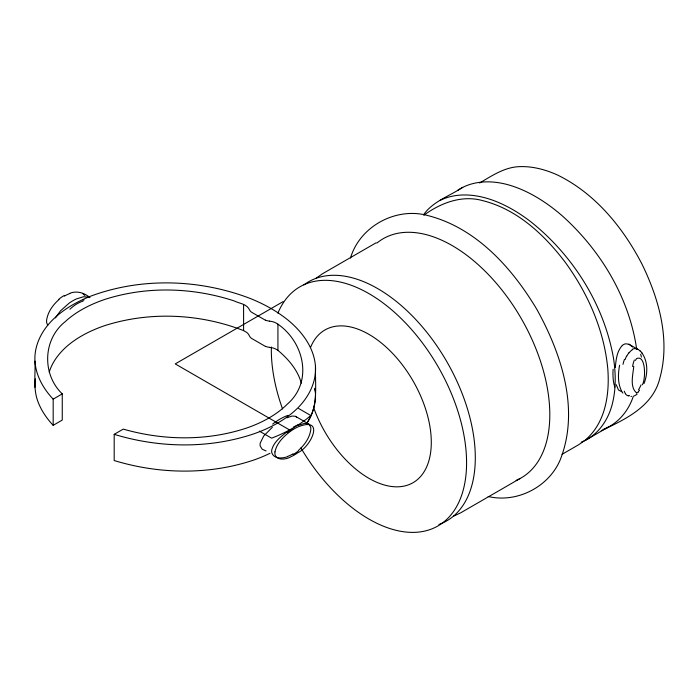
<?xml version="1.0" encoding="UTF-8"?>
<svg xmlns="http://www.w3.org/2000/svg" width="699" height="699" viewBox="0 0 699 699"><rect width="100%" height="100%" fill="white"/><g stroke="black" fill="none" stroke-linecap="round" stroke-linejoin="round"><path stroke-width="1.05" d="M265.463 320.142A13.176 7.602 0 0 1 264.641 319.775L251.623 312.252A11.062 6.387 0 0 1 251.055 311.798A12.241 7.069 0 0 1 249.805 310.382L249.08 309.115A42.036 24.273 0 0 0 248.591 308.268C245.428 303.698 238.831 303.331 234.322 300.972C192.837 287.35 146.877 285.961 105.138 299.321A115.073 66.44 0 0 0 65.077 321.776C42.849 339.443 41.87 374.393 62.255 393.869L62.255 420.064L53.176 425.333C46.466 418.168 40.857 409.885 37.571 400.597C33.106 387.901 35.579 374.262 34.95 361.13C34.015 344.825 42.377 329.421 54.041 318.526A127.157 73.412 0 0 1 91.447 295.878C142.308 277.188 200.019 279.181 250.391 298.534A154.593 89.254 0 0 1 287.822 319.967C301.977 331.509 314.043 347.482 315.467 366.25C314.978 385.367 318.858 406.914 306.564 423.463M34.95 387.316L35.361 378.806M315.467 366.25C316.603 383.978 306.844 400.457 293.746 411.702A127.166 73.412 0 0 1 254.663 433.555C209.56 448.968 159.582 448.155 114.19 434.341L114.19 460.536C159.582 474.35 209.56 475.163 254.663 459.741A127.279 73.482 0 0 0 270.032 453.293M615.286 367.569C616.046 359.959 616.754 351.344 622.285 345.516M633.748 366.302C633.067 374.507 629.467 386.923 636.553 392.882M644.059 383.445C647.947 373.554 648.113 361.322 641.603 352.497M49.236 372.148C52.006 362.746 58.052 354.655 65.086 347.971A115.073 66.44 0 0 1 105.138 325.507C150.014 311.265 199.809 313.598 243.593 330.618C245.366 331.71 247.542 332.532 248.591 334.454A42.036 24.273 0 0 1 249.08 335.302L249.805 336.569A12.241 7.069 0 0 0 251.055 337.993A11.062 6.387 0 0 0 251.623 338.438L264.641 345.97A13.176 7.602 0 0 0 265.463 346.337M642.32 384.808C645.841 379.662 645.998 354.227 636.562 358.604A7.313 4.744 -67.5 0 0 635.478 360.387M350.496 258.045C359.828 226.214 396.132 206.729 427.928 215.58C476.325 227.961 512.114 267.97 536.867 309.412C561.655 354.113 580.039 410.304 560.065 460.204C548.488 487.186 516.771 503.289 488.164 496.5M625.203 359.461L625.553 358.561M633.39 396.053C628.75 410.523 618.318 423.472 603.936 429.072M307.324 422.432C313.493 412.532 316.874 400.544 314.978 388.897M55.439 317.905L60.498 310.837L69.271 303.051A47.497 27.418 -60 0 1 76.401 298.945L83.557 296.726L89.227 297.25M423.55 214.759C432.969 201.303 449.579 196.096 462.738 187.323M585.911 439.514C605.71 422.222 609.685 393.79 607.807 368.95C604.198 330.208 587.938 293.414 565.159 262.177C544.364 234.777 517.269 209.412 483.105 200.744C462.196 194.68 440.842 202.859 423.944 215.161M59.022 299.539C53.01 304.755 48.004 311.745 46.676 319.731A9.209 4.203 -68.7 0 0 46.676 322.763L47.733 325.262M298.359 450.462C304.371 445.237 309.377 438.256 310.706 430.269A9.209 4.185 -68.8 0 0 310.697 427.255L308.984 424.118L295.345 416.255L292.016 416.054L286.887 417.81M272.357 427.272L263.733 435.975L260.238 443.026A9.227 6.195 -50.1 0 0 260.238 446.049L262.212 449.247L266.066 450.942M637.051 394.332L634.299 395.922M287.586 431.501C281.208 436.29 274.043 441.663 271.797 449.702A9.209 6.23 -49.4 0 0 271.806 452.725C273.842 459.191 282.466 458.518 287.586 456.683M316.149 278.185L322.589 273.702L376.123 242.789M585.203 440.195L578.763 444.678L562.022 454.333M53.176 425.333L53.176 399.138L62.255 393.869M519.942 478.588L460.658 512.839L453.555 516.168M479.619 183.016C492.236 175.58 505.124 166.79 520.371 166.615C533.25 166.292 545.902 169.761 557.557 175.038C595.251 193.457 623.054 227.524 642.031 264.213C658.991 298.98 670.49 339.697 659.873 378.072C653.111 406.425 625.212 419.47 601.245 430.663M283.086 301.636L175.222 363.908L289.631 429.972M114.19 434.341L123.251 429.107C163.784 440.719 208.101 441.252 248.18 427.5A115.108 66.457 0 0 0 268.932 418.002A115.204 66.51 0 0 0 287.14 404.319C313.292 381.768 304.196 342.335 277.931 324.179A20.367 11.761 0 0 0 274.995 322.519L274.585 322.335A7.506 4.334 0 0 0 273.929 322.082A12.189 7.034 0 0 0 270.723 321.322L269.499 321.156M585.491 440.256L608.174 427.159M457.408 190.521C472.043 180.464 491.065 180.089 507.701 184.667A154.296 89.079 60 0 1 562.616 216.166C600.878 250.626 629.222 297.783 636.667 349.116M581.253 442.17C598.396 435.573 609.301 418.71 612.944 401.261A127.148 73.412 60 0 0 613.434 357.818C603.884 304.502 573.171 255.616 531.022 221.924A154.593 89.254 60 0 0 493.739 200.578C476.674 194.252 456.84 192.05 440.055 200.421M298.359 425.28L304.642 423.349L308.617 423.882M69.795 293.318C76.733 290.461 84.448 292.82 89.961 297.643M83.076 300.133L84.055 299.906M630.935 396.394L631.546 396.359M621.577 391.702L618.475 389.972L616.221 384.677M269.499 347.342L270.723 347.517A12.189 7.034 0 0 1 273.921 348.277A7.506 4.334 0 0 1 274.585 348.521L275.004 348.714A20.367 11.761 0 0 1 277.931 350.365C288.303 359.033 297.678 369.902 301.339 383.166M632.01 346.363L629.1 344.327L625.92 343.794A9.288 6.562 -75 0 0 622.259 345.472M628.812 344.205L638.178 349.509M259.355 431.117L271.623 438.177A144.064 83.172 0 0 0 310.837 415.538L298.587 408.469M82.578 293.379L84.824 295.459M295.703 416.429L296.918 417.6M632.237 346.599L632.682 347.088M53.176 399.138C43.364 388.793 35.841 375.599 34.95 361.13M314.83 388.251L315.467 392.436M277.931 324.179L277.931 350.365M243.593 304.423L243.593 330.618M614.84 387.132A43.277 17.58 -73.6 0 1 613.11 369.229M632.578 366.529A19.511 11.988 -67.1 0 1 634.36 360.002M638.388 391.903A2.796 1.372 -53.8 0 1 636.501 393.004M639.515 390.129A7.313 3.626 -53.4 0 1 638.301 391.763M641.018 384.922A19.511 10.398 -53.4 0 1 638.51 389.762M629.065 352.846A10.476 6.239 -61.6 0 1 632.263 349.832M632.237 349.369A10.039 6.169 -65.3 0 1 635.531 348.618M626.767 356.245A14.6 9.367 -63.9 0 1 628.978 352.707M625.474 358.543A18.716 12.154 -64.1 0 1 626.566 356.141M623.001 364.336A27.873 17.16 -64.5 0 1 624.478 359.321M622.888 393.109A42.062 22.875 -66.2 0 1 619.629 365.219M625.413 393.563A27.785 14.137 -61 0 1 624.277 391.178M628.803 395.957A16.033 8.467 -55.4 0 1 625.36 393.677M629.502 395.643A10.258 5.478 -54.7 0 1 628.925 395.704M640.642 354.332A42.062 25.452 -53.5 0 1 641.411 357.128M640.074 350.767A27.777 17.833 -58.8 0 1 642.005 353.144M635.513 348.687A15.981 9.943 -65 0 1 639.943 350.942M269.499 347.324A12.643 7.296 0 0 1 265.419 346.372M269.499 321.138A12.643 7.296 0 0 1 265.419 320.186M272.654 424.075A43.277 16.4 -48.7 0 1 288.198 415.355M69.891 309.246A42.962 31.14 -74.8 0 1 83.129 301.051M64.343 296.158A44.553 32.102 -76.9 0 1 69.821 293.563M58.882 299.189A44.553 32.538 -79.1 0 1 64.194 295.537M293.388 427.133A44.553 17.169 -47.4 0 1 298.718 424.511M287.455 432.332A44.553 16.269 -46.1 0 1 292.837 428.828M293.038 453.843A44.553 32.102 -76.9 0 1 287.569 456.438M298.499 450.811A44.553 32.538 -79.1 0 1 293.187 454.464M376.901 243.069A138.07 79.712 60 0 1 520.388 317.031A138.07 79.712 60 0 1 516.115 480.414M310.548 347.482A88.153 50.896 60 0 1 404.302 367.473A88.153 50.896 60 0 1 410.147 484.162A88.153 50.896 60 0 1 313.545 407.351M277.896 313.135A138.07 79.712 60 0 1 416.01 334.76A138.07 79.712 60 0 1 447.43 518.719A138.07 79.712 60 0 1 300.911 447.919M282.536 408.915A138.07 79.712 60 0 1 271.361 346.992M303.89 284.904A138.07 79.712 60 0 1 447.928 363.602A138.07 79.712 60 0 1 438.928 524.468M274.943 451.904C273.72 460.903 285.734 460.082 290.889 456.753A47.497 27.418 -60 0 0 298.01 452.637C311.16 446.652 325.463 415.896 298.01 426.888A47.497 27.418 -60 0 0 290.889 431.003C283.864 436.228 276.743 442.983 274.943 451.904"/></g></svg>
